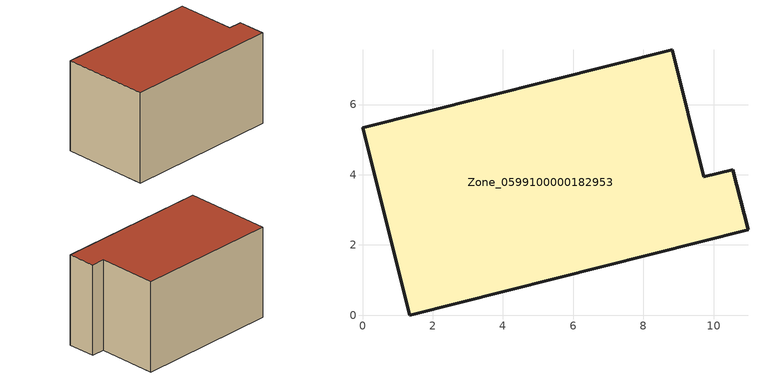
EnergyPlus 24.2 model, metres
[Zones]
Zone_0599100000182953
 floor ground (C_G): 1.34,0 0,5.34 8.82,7.56 9.72,3.94 10.55,4.14 10.98,2.43 z0
 wall outside (C_F): 1.34,0 10.98,2.43 10.55,4.14 9.72,3.94 8.82,7.56 0,5.34 1.34,0 z0:5.79
 roof outside (C_R): 0,5.34 1.34,0 10.98,2.43 10.55,4.14 9.72,3.94 8.82,7.56 z5.79
[BUILDING]
Pand.0599100000182953: North Axis=0; Terrain=City; Loads Convergence Tolerance Value=0.04; Temperature Convergence Tolerance Value=0.4; Solar Distribution=FullExterior; Maximum Number of Warmup Days=25; Minimum Number of Warmup Days=1
[Site:Location]
Rotterdam.The.Hague.AP_ZH_NLD Design_Conditions: Latitude=51.96; Longitude=4.45; Time Zone=1; Elevation=-4.5
[SITE:GROUNDTEMPERATURE:BUILDINGSURFACE]
18, 18, 18, 18, 18, 18, 18, 18, 18, 18, 18, 18
[MATERIAL] Thermal Absorptance=0.9; Solar Absorptance=0.7; Visible Absorptance=0.7
Name | Roughness | Thickness | Conductivity | Density | Specific Heat
G.TI.1975-1991 | MediumSmooth | 0.15 | 0.288461 | 540 | 1210
F.TI.1975-1991 | Rough | 0.3 | 0.230769 | 1920 | 840
R.TI.1975-1991 | MediumRough | 0.2 | 0.153846 | 1500 | 1000
[CONSTRUCTION]
C_G: G.TI.1975-1991
C_F: F.TI.1975-1991
C_R: R.TI.1975-1991
[ZONE]
Zone_0599100000182953: Type=1; Multiplier=1; Ceiling Height=Autocalculate; Volume=Autocalculate; Floor Area=autocalculate; Part of Total Floor Area=Yes
[ZONEINFILTRATION:DESIGNFLOWRATE]
Infil_Zone_0599100000182953: Zone or ZoneList or Space or SpaceList=Zone_0599100000182953; Schedule=AlwaysOn; Design Flow Rate Calculation Method=Flow/Area; Flow Rate per Floor Area=0.003; Constant Term Coefficient=1; Temperature Term Coefficient=0; Velocity Term Coefficient=0; Velocity Squared Term Coefficient=0
[HVACTEMPLATE:ZONE:IDEALLOADSAIRSYSTEM]
Zone_0599100000182953: Maximum Heating Supply Air Temperature=50; Minimum Cooling Supply Air Temperature=13; Maximum Heating Supply Air Humidity Ratio=0.0156; Minimum Cooling Supply Air Humidity Ratio=0.0077; Heating Limit=NoLimit; Cooling Limit=NoLimit; Dehumidification Control Type=ConstantSensibleHeatRatio; Cooling Sensible Heat Ratio=0.7; Dehumidification Setpoint=60; Humidification Control Type=None; Humidification Setpoint=30; Outdoor Air Method=None; Outdoor Air Flow Rate per Person=0.00944; Outdoor Air Flow Rate per Zone Floor Area=0; Outdoor Air Flow Rate per Zone=0; Demand Controlled Ventilation Type=None; Outdoor Air Economizer Type=NoEconomizer; Heat Recovery Type=None; Sensible Heat Recovery Effectiveness=0.7; Latent Heat Recovery Effectiveness=0.65
[ZONECONTROL:THERMOSTAT]
ThermostatControl_Zone_0599100000182953: Zone or ZoneList=Zone_0599100000182953; Control Type Schedule=DualSetpointControlType; Control 1=Thermostat_Zone_0599100000182953; Temperature Difference Between Cutout And Setpoint=0
[THERMOSTATSETPOINT:DUALSETPOINT]
Thermostat_Zone_0599100000182953: Heating Setpoint Temperature Schedule=HeatingSetpoint_Zone_0599100000182953; Cooling Setpoint Temperature Schedule=CoolingSetpoint_Zone_0599100000182953
[SCHEDULE:COMPACT]
HeatingSetpoint_Zone_0599100000182953: Through: 12/31, For: AllDays, Until: 24:00, 21
CoolingSetpoint_Zone_0599100000182953: Through: 12/31, For: AllDays, Until: 24:00, 24
DualSetpointControlType: Through: 12/31, For: AllDays, Until: 24:00, 4
AlwaysOn: Through: 12/31, For: AllDays, Until: 24:00, 1
